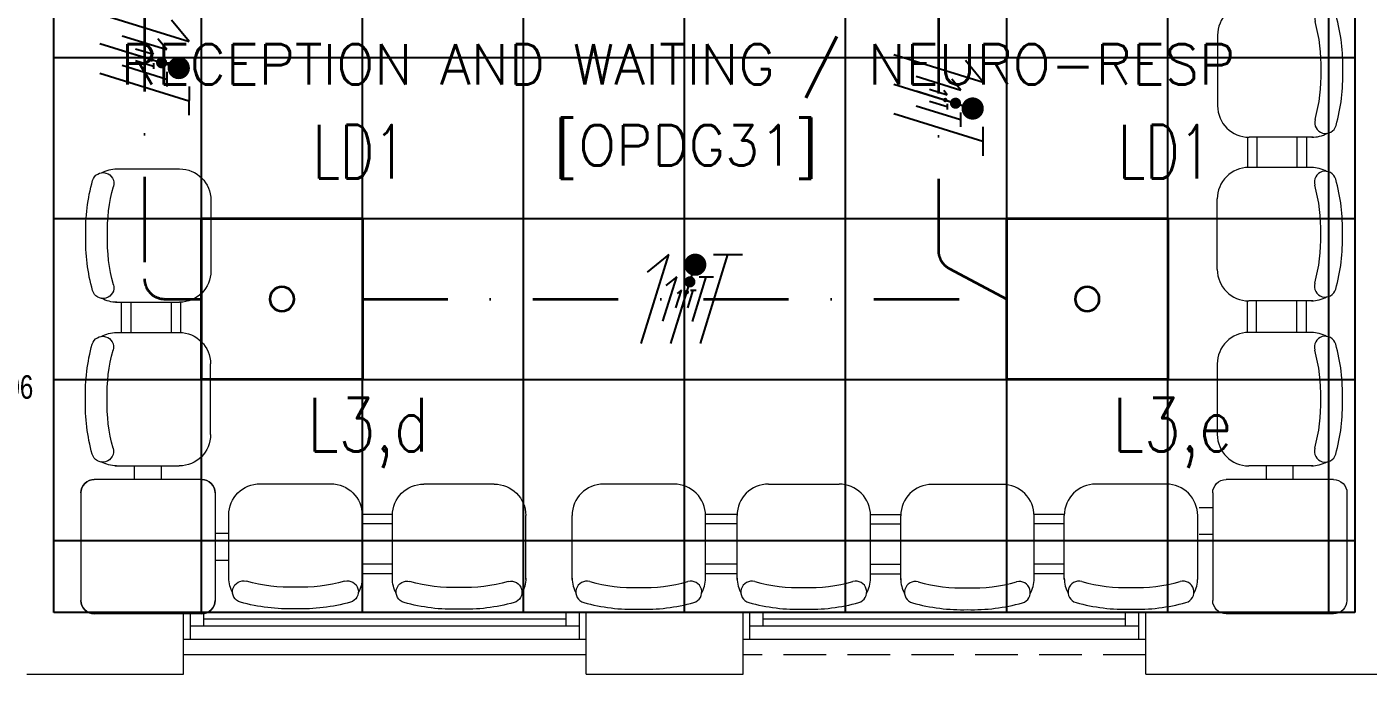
# Model space of a CAD drawing. Header units: inches. Extents: x -12418 to 57169, y -29325 to 19878.
# Drawn here: x 35950 to 40947, y -13097 to -10686 of the extents above; entities that cross this region are included whole.
import ezdxf
from ezdxf.enums import TextEntityAlignment as Align

# ---------------------------------------------------------------- set-up
doc = ezdxf.new("R2010")
doc.units = ezdxf.units.IN
doc.header["$LTSCALE"] = 25
doc.header["$MEASUREMENT"] = 0
doc.linetypes.add('00-Ground Floor$0$HIDDEN', pattern=[9.525, 6.35, -3.175])
doc.linetypes.add('DASHDOT', pattern=[25.4, 12.7, -6.35, 0, -6.35])
doc.layers.get('0').update_dxf_attribs({"color": 8})
for name, color, linetype, lineweight in [('00-Ground Floor$0$72_EGR_BASE_TEXT', 252, 'Continuous', 5), ('00-Ground Floor$0$72_EGR_EQP_TAG', 142, 'Continuous', 5), ('00-Ground Floor$0$Aluminum', 251, 'Continuous', 5), ('00-Ground Floor$0$LOADING', 253, 'Continuous', 5), ('00-Ground Floor$0$Proj', 251, 'Continuous', 5), ('00-Ground Floor$0$Walls', 251, 'Continuous', 5), ('E-LITE-CIRC', 6, 'Continuous', 25), ('E-LITE-CIRC-NUMB', 6, 'Continuous', 25), ('E-LITE-CLNG', 150, 'Continuous', 35), ('E-LITE-CLNG-CNDT', 6, 'DASHDOT', 35), ('E-LITE-CTRL', 6, 'Continuous', 25), ('E-LITE-IDEN', 6, 'Continuous', 25), ('E-POWR-WIRE', 6, 'Continuous', 25), ('E-POWR-WIRE @ 100', 6, 'Continuous', 25), ('E-POWR-WIRE @ 20', 6, 'Continuous', 25), ('E-POWR-WIRE @ 50', 6, 'Continuous', 25)]:
    doc.layers.add(name, color=color, linetype=linetype, lineweight=lineweight)
doc.layers.add('00-Ground Floor$0$False Ceiling', color=251, linetype='Continuous')
doc.styles.add('00-Ground Floor$0$SIMPLEX', font='SIMPLEX.shx', dxfattribs={"height": 150})
doc.styles.add('00-Ground Floor$0$Standard', font='arial.ttf')
doc.styles.add('00-Ground Floor$0$X3G_ENTITY_257CFD', font='swisscl.ttf', dxfattribs={"height": 200})
doc.styles.add('DC_Simplex', font='SIMPLEX.shx', dxfattribs={"width": 0.7})

# ---------------------------------------------------------------- blocks, each defined once
blk = doc.blocks.new('00-Ground Floor$0$3 seats beam chair')
at = {"layer": '00-Ground Floor$0$LOADING', "ltscale": 20}
for p, q in [((-740534, -1008988.2), (-740317.9, -1008988.2)), ((-740534, -1008988.2), (-740295.5, -1008988.2)), ((-740178.3, -1009367.9), (-740178.3, -1009105.4)), ((-740534, -1009485), (-740295.5, -1009485)), ((-740511, -1009485), (-740511, -1009602.9)), ((-740474.9, -1009485), (-740474.9, -1009602.9)), ((-740325, -1009485), (-740325, -1009602.9)), ((-740290.3, -1009484.9), (-740290.3, -1009602.9)), ((-740534, -1009602.8), (-740295.5, -1009602.8)), ((-740178.3, -1009720), (-740178.3, -1009982.5)), ((-740534, -1010099.7), (-740295.5, -1010099.7)), ((-740534, -1010099.7), (-740317.9, -1010099.7)), ((-740512.3, -1010099.6), (-740512.3, -1010212.3)), ((-740476.2, -1010099.6), (-740476.2, -1010212.3)), ((-740326.3, -1010099.6), (-740326.3, -1010212.3)), ((-740291.5, -1010099.6), (-740291.5, -1010212.4)), ((-740535.3, -1010212.3), (-740319.1, -1010212.3)), ((-740535.3, -1010212.3), (-740296.7, -1010212.3)), ((-740179.5, -1010592), (-740179.5, -1010329.5)), ((-740535.3, -1010709.2), (-740296.7, -1010709.2)), ((-740512.3, -1010821.9), (-740512.3, -1010709.2)), ((-740476.2, -1010821.9), (-740476.2, -1010709.2)), ((-740326.3, -1010821.9), (-740326.3, -1010709.2)), ((-740291.5, -1010821.9), (-740291.5, -1010709.1)), ((-740534, -1010821.8), (-740295.5, -1010821.8)), ((-740534, -1010821.8), (-740317.9, -1010821.8)), ((-740178.3, -1011201.5), (-740178.3, -1010939)), ((-740534, -1011318.7), (-740295.5, -1011318.7))]:
    blk.add_line(p, q, dxfattribs=at)
for centre, radius, start, end in [((-740528.8, -1009105.4), 117.2, 90, 118.9699), ((-740295.5, -1009105.4), 117.2, 0, 90), ((-739957.4, -1009217.1), 687.4, 164.361, 181.6247), ((-740580.4, -1009042.7), 40.5, 344.361, 164.361), ((-739957.4, -1009217.1), 606.4, 164.361, 181.8419), ((-739957.4, -1009256.1), 687.4, 178.3753, 195.639), ((-739957.4, -1009256.1), 606.4, 178.1581, 195.639), ((-740295.5, -1009367.9), 117.2, 270, 0), ((-740580.4, -1009430.5), 40.5, 195.639, 15.639), ((-740528.8, -1009367.9), 117.2, 241.0301, 270), ((-740580.4, -1009657.4), 40.5, 344.361, 164.361), ((-740528.8, -1009720), 117.2, 90, 118.9699), ((-740295.5, -1009720), 117.2, 0, 90), ((-739957.4, -1009831.8), 687.4, 164.361, 181.6247), ((-739957.4, -1009831.8), 606.4, 164.361, 181.8419), ((-739957.4, -1009870.8), 687.4, 178.3753, 195.639), ((-739957.4, -1009870.8), 606.4, 178.1581, 195.639), ((-740295.5, -1009982.5), 117.2, 270, 0), ((-740580.4, -1010045.1), 40.5, 195.639, 15.639), ((-740528.8, -1009982.5), 117.2, 241.0301, 270), ((-740581.6, -1010266.9), 40.5, 344.361, 164.361), ((-740530.1, -1010329.5), 117.2, 90, 118.9699), ((-740296.7, -1010329.5), 117.2, 0, 90), ((-739958.7, -1010441.3), 687.4, 164.361, 181.6247), ((-739958.7, -1010441.3), 606.4, 164.361, 181.8419), ((-739958.7, -1010480.3), 687.4, 178.3753, 195.639), ((-739958.7, -1010480.3), 606.4, 178.1581, 195.639), ((-740296.7, -1010592), 117.2, 270, 0), ((-740581.6, -1010654.6), 40.5, 195.639, 15.639), ((-740530.1, -1010592), 117.2, 241.0301, 270), ((-740580.4, -1010876.4), 40.5, 344.361, 164.361), ((-740528.8, -1010939), 117.2, 90, 118.9699), ((-740295.5, -1010939), 117.2, 0, 90), ((-739957.4, -1011050.8), 687.4, 164.361, 181.6247), ((-739957.4, -1011050.8), 606.4, 164.361, 181.8419), ((-739957.4, -1011089.8), 687.4, 178.3753, 195.639), ((-739957.4, -1011089.8), 606.4, 178.1581, 195.639), ((-740295.5, -1011201.5), 117.2, 270, 0), ((-740580.4, -1011264.1), 40.5, 195.639, 15.639), ((-740528.8, -1011201.5), 117.2, 241.0301, 270)]:
    blk.add_arc(centre, radius, start, end, dxfattribs=at)
at = {"layer": '00-Ground Floor$0$LOADING', "ltscale": 10, "style": '00-Ground Floor$0$Standard'}
blk.add_attdef('NMF0003', text='', height=50, dxfattribs=at).set_placement((-740377, -1009031.1), align=Align.TOP_CENTER)
blk = doc.blocks.new('00-Ground Floor$0$GF21009T-P')
for p, q in [((0.4002, 0.5), (0, 0.5)), ((-0.0499, 0.4501), (-0.0499, 0.0499)), ((0.4501, 0.4501), (0.4501, 0.0499)), ((0.4501, 0.3), (0.5001, 0.3)), ((0.4501, 0.2), (0.5001, 0.2)), ((0.4002, 0), (0, 0))]:
    blk.add_line(p, q)
for centre, start, end in [((0, 0.4501), 90, 180), ((0.4002, 0.4501), 0, 90), ((0, 0.0499), 180, 270), ((0.4002, 0.0499), 270, 0)]:
    blk.add_arc(centre, 0.0499, start, end)
blk = doc.blocks.new('00-Ground Floor$0$seater 2')
at = {"layer": '00-Ground Floor$0$LOADING', "ltscale": 20}
for p, q in [((-944247.6, -393623.3, 0), (-943985.1, -393623.3, 0)), ((-943375.6, -393622, 0), (-943638.1, -393622, 0)), ((-944364.8, -393979, 0), (-944364.8, -393740.4, 0)), ((-943755.2, -393735.3, 0), (-943868, -393735.3, 0)), ((-943867.9, -393979, 0), (-943867.9, -393740.4, 0)), ((-943867.9, -393979, 0), (-943867.9, -393762.9, 0)), ((-943755.2, -393770, 0), (-943867.9, -393770, 0)), ((-943755.3, -393977.8, 0), (-943755.3, -393739.2, 0)), ((-943755.3, -393977.8, 0), (-943755.3, -393761.6, 0)), ((-943258.4, -393977.8, 0), (-943258.4, -393739.2, 0)), ((-943755.2, -393919.9, 0), (-943867.9, -393919.9, 0)), ((-943755.2, -393956, 0), (-943867.9, -393956, 0))]:
    blk.add_line(p, q, dxfattribs=at)
for centre, radius, start, end in [((-944247.6, -393740.4, 0), 117.2, 90, 180), ((-943985.1, -393740.4, 0), 117.2, 0, 90), ((-943638.1, -393739.2, 0), 117.2, 90, 180), ((-943375.6, -393739.2, 0), 117.2, 0, 90), ((-944247.6, -393973.8, 0), 117.2, 180, 208.9699), ((-943985.1, -393973.8, 0), 117.2, 331.0301, 0), ((-943638.1, -393972.5, 0), 117.2, 180, 208.9699), ((-943375.6, -393972.5, 0), 117.2, 331.0301, 0), ((-944310.2, -394025.3, 0), 40.5, 74.361, 254.361), ((-944135.8, -393402.4, 0), 606.4, 254.361, 271.8419), ((-944096.8, -393402.4, 0), 606.4, 268.1581, 285.639), ((-943922.5, -394025.3, 0), 40.5, 285.639, 105.639), ((-943700.7, -394024.1, 0), 40.5, 74.361, 254.361), ((-943526.3, -393401.1, 0), 606.4, 254.361, 271.8419), ((-943487.3, -393401.1, 0), 606.4, 268.1581, 285.639), ((-943312.9, -394024.1, 0), 40.5, 285.639, 105.639), ((-944135.8, -393402.4, 0), 687.4, 254.361, 271.6247), ((-944096.8, -393402.4, 0), 687.4, 268.3753, 285.639), ((-943526.3, -393401.1, 0), 687.4, 254.361, 271.6247), ((-943487.3, -393401.1, 0), 687.4, 268.3753, 285.639)]:
    blk.add_arc(centre, radius, start, end, dxfattribs=at)
blk = doc.blocks.new('00-Ground Floor$0$A$Ce9e1c4c3')
at = {"layer": '00-Ground Floor$0$False Ceiling', "color": 254}
for p, q in [((-63950.5, -12867.4, 0), (-63950.5, -2747.4, 0)), ((-59102.9, -8747.4, 0), (-59102.9, -12867.4, 0)), ((-59102.9, -12867.4, 0), (-63950.5, -12867.4, 0))]:
    blk.add_line(p, q, dxfattribs=at)
at = {"layer": '00-Ground Floor$0$False Ceiling', "color": 254, "linetype": 'Continuous'}
for p, q in [((-63400, -12867.4), (-63400, -2747.4)), ((-62800, -12867.4), (-62800, -2747.4)), ((-62200, -12867.4), (-62200, -2747.4)), ((-61600, -12867.4), (-61600, -6947.4)), ((-61000, -12867.4), (-61000, -6947.4)), ((-60400, -12867.4), (-60400, -6947.4)), ((-59800, -12867.4), (-59800, -6947.4)), ((-59200, -12867.4), (-59200, -6947.4)), ((-63950.5, -10800), (-59102.9, -10800)), ((-63950.5, -11400), (-59102.9, -11400)), ((-63950.5, -12000), (-59102.9, -12000)), ((-63950.5, -12600), (-59102.9, -12600))]:
    blk.add_line(p, q, dxfattribs=at)
blk = doc.blocks.new('00-Ground Floor')
at = {"layer": '00-Ground Floor$0$Aluminum'}
for p, q in [((36533.7, -12867.4, 0), (38033.7, -12867.4, 0)), ((36558.7, -12967.4, 0), (36558.7, -12867.4, 0)), ((36608.7, -12917.4, 0), (36608.7, -12867.4, 0)), ((37958.7, -12892.4, 0), (36608.7, -12892.4, 0)), ((37958.7, -12917.4, 0), (37958.7, -12867.4, 0)), ((38008.7, -12967.4, 0), (38008.7, -12867.4, 0)), ((38617.9, -12867.4, 0), (40117.9, -12867.4, 0)), ((38642.9, -12967.4, 0), (38642.9, -12867.4, 0)), ((38692.9, -12917.4, 0), (38692.9, -12867.4, 0)), ((40042.9, -12892.4, 0), (38692.9, -12892.4, 0)), ((40042.9, -12917.4, 0), (40042.9, -12867.4, 0)), ((40092.9, -12967.4, 0), (40092.9, -12867.4, 0)), ((36558.7, -12917.4, 0), (38008.7, -12917.4, 0)), ((38642.9, -12917.4, 0), (40092.9, -12917.4, 0)), ((36533.7, -12967.4, 0), (38033.7, -12967.4, 0)), ((38617.9, -12967.4, 0), (40117.9, -12967.4, 0)), ((38033.7, -13025, 0), (36533.7, -13025, 0))]:
    blk.add_line(p, q, dxfattribs=at)
at = {"layer": '00-Ground Floor$0$LOADING'}
for p, q in [((40317.6, -12476, 0), (40367.6, -12476, 0)), ((40317.6, -12576, 0), (40367.6, -12576, 0))]:
    blk.add_line(p, q, dxfattribs=at)
at = {"layer": '00-Ground Floor$0$Proj', "linetype": '00-Ground Floor$0$HIDDEN'}
blk.add_line((40117.9, -13025, 0), (38617.9, -13025, 0), dxfattribs=at)
at = {"layer": '00-Ground Floor$0$Walls'}
for p, q in [((36049.5, -2747.4, 0), (36049.5, -12867.4, 0)), ((40897.1, -8747.4, 0), (40897.1, -12867.4, 0)), ((36049.5, -12867.4, 0), (36533.7, -12867.4, 0)), ((36533.7, -13097.4, 0), (36533.7, -12867.4, 0)), ((38033.7, -12867.4, 0), (38617.9, -12867.4, 0)), ((38033.7, -13097.4, 0), (38033.7, -12867.4, 0)), ((38617.9, -13097.4, 0), (38617.9, -12867.4, 0)), ((40117.9, -12867.4, 0), (40897.1, -12867.4, 0)), ((40117.9, -13097.4, 0), (40117.9, -12867.4, 0)), ((35949.5, -13097.4, 0), (36533.7, -13097.4, 0)), ((38033.7, -13097.4, 0), (38617.9, -13097.4, 0)), ((40117.9, -13097.4, 0), (41547.9, -13097.4, 0))]:
    blk.add_line(p, q, dxfattribs=at)
at = {"layer": '00-Ground Floor$0$False Ceiling', "color": 254}
blk.add_blockref('00-Ground Floor$0$A$Ce9e1c4c3', (100000, 0), dxfattribs=at)
at = {"layer": '00-Ground Floor$0$LOADING'}
for p, rotation in [((-699793.7, -1021309.7, 0), 180), ((-971007.1, 727788.9, 0), 89.99999999999997)]:
    blk.add_blockref('00-Ground Floor$0$3 seats beam chair', p, dxfattribs=dict(at, rotation=rotation))
at = {"layer": '00-Ground Floor$0$LOADING', "xscale": -1, "rotation": 270}
blk.add_blockref('00-Ground Floor$0$seater 2', (430257.5, 932043.2, 0), dxfattribs=at)
at = {"layer": '00-Ground Floor$0$LOADING', "extrusion": (3.51202e-12, -1.27212e-09, 1), "xscale": -1000.000000000002, "yscale": 1000.000000000001, "zscale": 1000.000000000001, "rotation": 270.0000091616897}
blk.add_blockref('00-Ground Floor$0$GF21009T-P', (36151.1, -12822.5, 0), dxfattribs=at)
at = {"layer": '00-Ground Floor$0$LOADING', "extrusion": (3.51192e-12, -1.27212e-09, 1), "xscale": -1000, "yscale": 1000, "zscale": 1000, "rotation": 270.0000045808248}
blk.add_blockref('00-Ground Floor$0$GF21009T-P', (40367.6, -12822.5, 0), dxfattribs=at)
at = {"layer": '00-Ground Floor$0$LOADING', "extrusion": (-1.27212e-09, 3.51202e-12, 1), "xscale": 1000.000000000002, "yscale": 1000.000000000002, "zscale": 1000.000000000002, "rotation": 359.9999908383104}
blk.add_blockref('00-Ground Floor$0$GF21009T-P', (36201, -12872.4, 0), dxfattribs=at)
at = {"layer": '00-Ground Floor$0$LOADING', "xscale": -1}
blk.add_blockref('00-Ground Floor$0$seater 2', (-906556.5, 381233.9), dxfattribs=at)
at = {"layer": '00-Ground Floor$0$72_EGR_BASE_TEXT', "char_height": 150, "attachment_point": 2, "style": '00-Ground Floor$0$SIMPLEX'}
for s, insert in [('RECEPTION AND WAITING / NEURO-RESP', (38375.4, -10750.8)), ('[OPDG31]', (38405.5, -11052.1, 0))]:
    blk.add_mtext(s, dxfattribs=dict(at, insert=insert))
at = {"layer": '00-Ground Floor$0$72_EGR_EQP_TAG', "insert": (35923.6, -11984, 0), "char_height": 87.47, "attachment_point": 2, "style": '00-Ground Floor$0$X3G_ENTITY_257CFD'}
blk.add_mtext('06', dxfattribs=at)
blk = doc.blocks.new('*U14')
blk.add_lwpolyline([(-300, 300), (-300, -300), (300, -300), (300, 300)], close=True)
blk.add_circle((0, 0), 45)
at = {"layer": 'E-LITE-CIRC-NUMB', "style": 'DC_Simplex', "width": 0.7, "flags": 8}
blk.add_attdef('CIRCUIT', text='', height=200, rotation=0, dxfattribs=at).set_placement((-473.9, 300), align=Align.RIGHT)
at = {"layer": 'E-LITE-CTRL', "style": 'DC_Simplex', "width": 0.7, "flags": 8}
blk.add_attdef('CONTROL', (1118.9, -935), '', height=200, rotation=360, dxfattribs=at)
at = {"layer": 'E-LITE-IDEN', "style": 'DC_Simplex', "width": 0.7, "flags": 8}
blk.add_attdef('TYPE', (-114.6, 448.6), '', height=200, rotation=360, dxfattribs=at)
blk = doc.blocks.new('*U85')
for p, q in [((-1.658, 1.617), (1.663, 0.587)), ((1.663, 0.587), (1.004, 1.389)), ((-1.66, 0.515), (1.66, -0.515)), ((-1.663, -0.587), (1.658, -1.617)), ((1.659, -1.078), (1.657, -2.157))]:
    blk.add_line(p, q)
at = {"const_width": 0.414}
blk.add_lwpolyline([(1.278, -0.19, 1), (1.277, -0.604, 1)], format="xyb", close=True, dxfattribs=at)
blk = doc.blocks.new('*U790')
at = {"layer": 'E-POWR-WIRE @ 100', "xscale": 100, "yscale": 100, "zscale": 100}
blk.add_blockref('*U85', (36387.8, -10800), dxfattribs=at)
at = {"layer": 'E-POWR-WIRE @ 20', "xscale": 20, "yscale": 20, "zscale": 20}
blk.add_blockref('*U85', (36387.8, -10800), dxfattribs=at)
at = {"layer": 'E-POWR-WIRE @ 50', "xscale": 50, "yscale": 50, "zscale": 50}
blk.add_blockref('*U85', (36387.8, -10800), dxfattribs=at)
blk = doc.blocks.new('*U791')
at = {"layer": 'E-POWR-WIRE @ 100', "xscale": 100, "yscale": 100, "zscale": 100}
blk.add_blockref('*U85', (39345.6, -10950.8), dxfattribs=at)
at = {"layer": 'E-POWR-WIRE @ 20', "xscale": 20, "yscale": 20, "zscale": 20}
blk.add_blockref('*U85', (39345.6, -10950.8), dxfattribs=at)
at = {"layer": 'E-POWR-WIRE @ 50', "xscale": 50, "yscale": 50, "zscale": 50}
blk.add_blockref('*U85', (39345.6, -10950.8), dxfattribs=at)
blk = doc.blocks.new('*U76')
for p, q in [((-1.617, -1.658), (-0.587, 1.663)), ((-0.587, 1.663), (-1.389, 1.004)), ((-0.515, -1.66), (0.515, 1.66)), ((0.587, -1.663), (1.617, 1.658)), ((1.078, 1.659), (2.157, 1.657))]:
    blk.add_line(p, q)
at = {"const_width": 0.414}
blk.add_lwpolyline([(0.19, 1.278, 1), (0.604, 1.277, 1)], format="xyb", close=True, dxfattribs=at)
blk = doc.blocks.new('*U792')
at = {"layer": 'E-POWR-WIRE @ 100', "xscale": 100, "yscale": 100, "zscale": 100}
blk.add_blockref('*U76', (38400, -11700), dxfattribs=at)
at = {"layer": 'E-POWR-WIRE @ 20', "xscale": 20, "yscale": 20, "zscale": 20}
blk.add_blockref('*U76', (38400, -11700), dxfattribs=at)
at = {"layer": 'E-POWR-WIRE @ 50', "xscale": 50, "yscale": 50, "zscale": 50}
blk.add_blockref('*U76', (38400, -11700), dxfattribs=at)

msp = doc.modelspace()

# ---------------------------------------------------------------- linework, layer by layer
at = {"layer": 'E-LITE-CLNG-CNDT'}
for points in [[(36600, -9900), (36462.8, -9900, 0.414214), (36387.8, -9975), (36387.8, -11625, 0.414214), (36462.8, -11700), (36600, -11700)], [(39600, -9907.4), (39420.6, -9907.4, 0.414214), (39345.6, -9982.4), (39345.6, -11519.7, 0.277371), (39385.4, -11586), (39600, -11700)]]:
    msp.add_lwpolyline(points, format="xyb", dxfattribs=at)
msp.add_lwpolyline([(37200, -11700), (39600, -11700)], dxfattribs=at)

# ---------------------------------------------------------------- block references
at = {"layer": 'E-LITE-CLNG'}
ref = msp.add_blockref('*U14', (36900, -11700), dxfattribs=dict(at, xscale=-1))
ref.add_attrib('TYPE', 'LD1', (37014.6, -11251.4), dxfattribs={"layer": 'E-LITE-IDEN', "height": 200, "rotation": 0, "style": 'DC_Simplex', "width": 0.7, "flags": 8})
ref = msp.add_blockref('*U14', (39900, -11700), dxfattribs=dict(at, xscale=-1))
ref.add_attrib('TYPE', 'LD1', (40014.6, -11251.4), dxfattribs={"layer": 'E-LITE-IDEN', "height": 200, "rotation": 0, "style": 'DC_Simplex', "width": 0.7, "flags": 8})
at = {"layer": 'E-LITE-CLNG-CNDT'}
msp.add_blockref('00-Ground Floor', (0, 0), dxfattribs=at)
at = {"layer": 'E-POWR-WIRE'}
for name in ['*U790', '*U791', '*U792']:
    msp.add_blockref(name, (0, 0), dxfattribs=at)

# ---------------------------------------------------------------- texts
at = {"layer": 'E-LITE-CIRC', "style": 'DC_Simplex', "width": 0.8}
for s, p in [('L3,d', (36994.5, -12267.7)), ('L3,e', (39994.5, -12267.7))]:
    msp.add_text(s, height=200, rotation=0, dxfattribs=at).set_placement(p)

doc.saveas('drawing.dxf')
